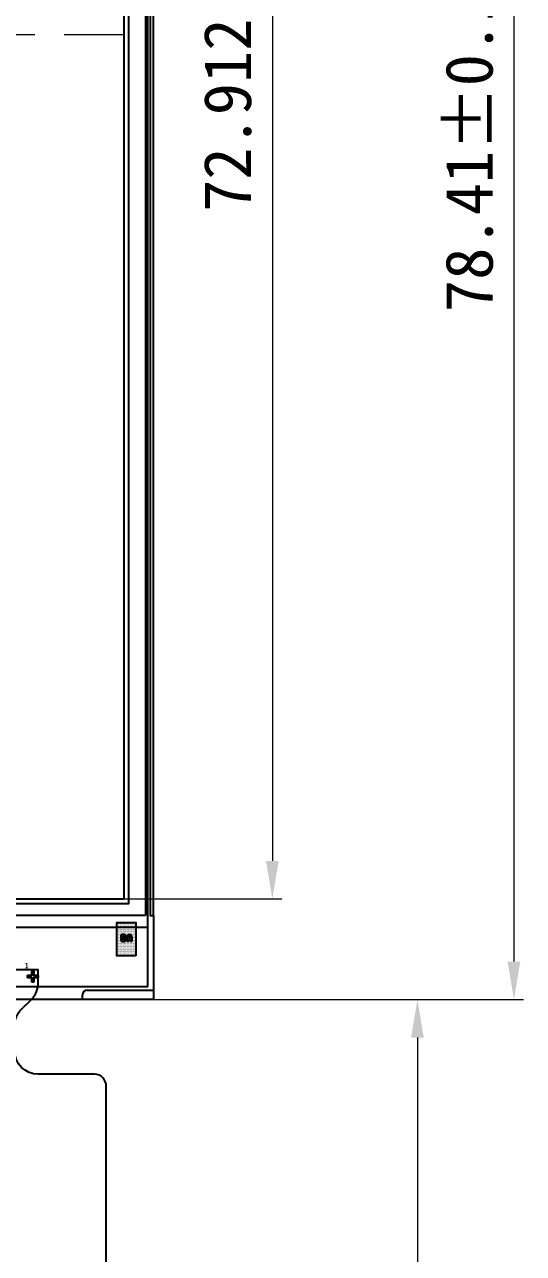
# Model space of a CAD drawing. Header units: millimetres. Extents: x -1946 to -1567, y 579 to 849.
# Drawn here: x -1825.1 to -1804, y 685.8 to 737.6 of the extents above; entities that cross this region are included whole.
import ezdxf

# ---------------------------------------------------------------- set-up
doc = ezdxf.new("R2010")
doc.units = ezdxf.units.MM
doc.header["$LTSCALE"] = 16.335
doc.header["$PDMODE"] = 3
doc.header["$PDSIZE"] = 0.3125
doc.linetypes.add('CENTER', pattern=[0.6, 0.375, -0.075, 0.075, -0.075])
doc.layers.get('0').update_dxf_attribs({"linetype": 'CONTINUOUS'})
doc.layers.get('Defpoints').update_dxf_attribs({"linetype": 'CONTINUOUS'})
for name, color, linetype in [('2ITO.drawing', 5, 'CONTINUOUS'), ('CF_line.drawing', 3, 'CONTINUOUS'), ('COVER', 152, 'CONTINUOUS'), ('GATE.drawing', 3, 'CONTINUOUS'), ('TFT_line.drawing', 2, 'CONTINUOUS'), ('胶框', 7, 'CONTINUOUS'), ('铁框', 142, 'CONTINUOUS')]:
    doc.layers.add(name, color=color, linetype=linetype)
doc.layers.add('center', color=1, linetype='CENTER', lineweight=9)
doc.styles.add('C-E02$0$RT', font='ROMANT.SHX')
doc.styles.add('宋体', font='SimSun.ttf')
doc.styles.add('宝明', font='simhei.ttf')
doc.dimstyles.new('STANDARD 03$0', dxfattribs={"dimscale": 0, "dimtxt": 1.5, "dimasz": 1.3, "dimexe": 0.8, "dimexo": 0.5, "dimgap": 0.5, "dimtad": 1, "dimzin": 0, "dimdsep": 46, "dimtxsty": 'C-E02$0$RT', "dimcen": 1, "dimclrd": 3, "dimclre": 3, "dimclrt": 3, "dimadec": 0, "dimazin": 0, "dimtfac": 1, "dimtmove": 0, "dimatfit": 3, "dimfxl": 1, "dimtolj": 1, "dimtzin": 0, "dimlwd": -1, "dimarcsym": 0})

# ---------------------------------------------------------------- blocks, each defined once
blk = doc.blocks.new('*D16')
at = {"color": 3, "lineweight": 9, "transparency": 16777216}
for p, q in [((-1842.598, 773.623), (-1814.207, 773.623)), ((-1814.607, 772.023), (-1814.607, 702.311)), ((-1842.598, 700.711), (-1814.207, 700.711))]:
    blk.add_line(p, q, dxfattribs=at)
at = {"color": 3, "transparency": 16777216}
for points in [[(-1814.874, 772.023), (-1814.341, 772.023), (-1814.607, 773.623)], [(-1814.874, 702.311), (-1814.341, 702.311), (-1814.607, 700.711)]]:
    blk.add_solid(points, dxfattribs=at)
at = {"layer": 'Defpoints', "color": 0, "transparency": 16777216}
for p in [(-1842.997, 773.623), (-1842.997, 700.711), (-1814.607, 700.711)]:
    blk.add_point(p, dxfattribs=at)
at = {"color": 3, "transparency": 16777216, "insert": (-1816.237, 737.167), "char_height": 2, "attachment_point": 5, "rotation": 90, "style": '宝明'}
blk.add_mtext('\\A1;72.912(A.A)', dxfattribs=at)
blk = doc.blocks.new('*D13')
at = {"layer": 'COVER', "color": 3, "linetype": 'Continuous', "lineweight": 9, "transparency": 16777216}
for p, q in [((-1835.448, 774.873), (-1804.015, 774.873)), ((-1804.415, 773.273), (-1804.415, 698.061)), ((-1835.448, 696.461), (-1804.015, 696.461))]:
    blk.add_line(p, q, dxfattribs=at)
at = {"layer": 'COVER', "color": 3, "linetype": 'Continuous', "transparency": 16777216}
for points in [[(-1804.682, 773.273), (-1804.148, 773.273), (-1804.415, 774.873)], [(-1804.682, 698.061), (-1804.148, 698.061), (-1804.415, 696.461)]]:
    blk.add_solid(points, dxfattribs=at)
at = {"layer": 'Defpoints', "color": 0, "linetype": 'Continuous', "transparency": 16777216}
for p in [(-1835.848, 774.873), (-1835.848, 696.461), (-1804.415, 696.461)]:
    blk.add_point(p, dxfattribs=at)
at = {"layer": 'COVER', "color": 3, "linetype": 'Continuous', "lineweight": 0, "transparency": 16777216, "insert": (-1806.045, 735.667), "char_height": 2, "attachment_point": 5, "rotation": 90, "style": '宝明'}
blk.add_mtext('\\A1;78.41%%P0.15(BL)', dxfattribs=at)
blk = doc.blocks.new('*D17')
at = {"layer": 'COVER', "color": 3, "linetype": 'Continuous', "lineweight": 9, "transparency": 16777216}
for p, q in [((-1843.848, 696.461), (-1808.087, 696.461)), ((-1808.487, 694.861), (-1808.487, 662.411)), ((-1837.581, 660.811), (-1808.087, 660.811))]:
    blk.add_line(p, q, dxfattribs=at)
at = {"layer": 'COVER', "color": 3, "linetype": 'Continuous', "transparency": 16777216}
for points in [[(-1808.754, 694.861), (-1808.22, 694.861), (-1808.487, 696.461)], [(-1808.754, 662.411), (-1808.22, 662.411), (-1808.487, 660.811)]]:
    blk.add_solid(points, dxfattribs=at)
at = {"layer": 'Defpoints', "color": 0, "linetype": 'Continuous', "transparency": 16777216}
for p in [(-1844.247, 696.461), (-1837.98, 660.811), (-1808.487, 660.811)]:
    blk.add_point(p, dxfattribs=at)
at = {"layer": 'COVER', "color": 3, "linetype": 'Continuous', "lineweight": 0, "transparency": 16777216, "insert": (-1809.937, 678.636), "char_height": 2, "attachment_point": 5, "rotation": 90, "style": '宝明'}
blk.add_mtext('\\A1;35.65%%P0.5', dxfattribs=at)
blk = doc.blocks.new('ag_dot')
at = {"linetype": 'Continuous'}
h = blk.add_hatch(dxfattribs=at)
h.set_pattern_fill('DOTS', color=4, scale=0.5)
h.set_pattern_definition([(0, (0, 0), (0.015625, 0.03125), [0, -0.03125])])
h.paths.add_polyline_path([(0, 0.04621), (0.8, 0.04621), (0.8, 1.44621), (0, 1.44621)])
at = {"color": 4, "linetype": 'Continuous'}
for p, q in [((0.21, 0.94621), (0.17, 0.81371)), ((0.17, 0.81371), (0.17, 0.64621)), ((0.17, 0.64621), (0.23, 0.64621)), ((0.33, 0.94621), (0.21, 0.94621)), ((0.23, 0.64621), (0.23, 0.73871)), ((0.23, 0.73871), (0.31, 0.73871)), ((0.2315, 0.79871), (0.2575, 0.88621)), ((0.3085, 0.79871), (0.2315, 0.79871)), ((0.2575, 0.88621), (0.2825, 0.88621)), ((0.2825, 0.88621), (0.3085, 0.79871)), ((0.31, 0.73871), (0.31, 0.64621)), ((0.31, 0.64621), (0.37, 0.64621)), ((0.37, 0.81371), (0.33, 0.94621)), ((0.37, 0.64621), (0.37, 0.81371)), ((0.43, 0.90821), (0.468, 0.94621)), ((0.43, 0.68421), (0.43, 0.90821)), ((0.468, 0.64621), (0.43, 0.68421)), ((0.468, 0.94621), (0.592, 0.94621)), ((0.592, 0.64621), (0.468, 0.64621)), ((0.492, 0.88621), (0.49, 0.88421)), ((0.49, 0.88421), (0.49, 0.70821)), ((0.49, 0.70821), (0.492, 0.70621)), ((0.568, 0.88621), (0.492, 0.88621)), ((0.492, 0.70621), (0.568, 0.70621)), ((0.53, 0.75621), (0.53, 0.81621)), ((0.53, 0.81621), (0.63, 0.81621)), ((0.57, 0.75621), (0.53, 0.75621)), ((0.57, 0.88421), (0.568, 0.88621)), ((0.568, 0.70621), (0.57, 0.70821)), ((0.57, 0.84621), (0.57, 0.88421)), ((0.63, 0.84621), (0.57, 0.84621)), ((0.57, 0.70821), (0.57, 0.75621)), ((0.592, 0.94621), (0.63, 0.90821)), ((0.63, 0.68421), (0.592, 0.64621)), ((0.63, 0.90821), (0.63, 0.84621)), ((0.63, 0.81621), (0.63, 0.68421))]:
    blk.add_line(p, q, dxfattribs=at)
at = {"layer": '2ITO.drawing', "color": 4}
blk.add_lwpolyline([(0, 0.04621), (0.8, 0.04621), (0.8, 1.44621), (0, 1.44621), (0, 0.04621)], close=True, dxfattribs=at)
at = {"layer": 'GATE.drawing', "color": 4}
blk.add_lwpolyline([(0.2825, 0.88621), (0.2575, 0.88621), (0.2315, 0.79871), (0.3085, 0.79871), (0.2825, 0.88621)], close=True, dxfattribs=at)

msp = doc.modelspace()

# ---------------------------------------------------------------- linework, layer by layer
at = {"color": 1}
for p, q in [((-1819.86339, 697.01051), (-1819.86339, 774.62251)), ((-1843.99739, 699.51051), (-1819.86339, 699.51051)), ((-1843.99739, 697.01051), (-1819.86339, 697.01051))]:
    msp.add_line(p, q, dxfattribs=at)
for points in [[(-1819.96339, 700.01051), (-1843.89739, 700.01051), (-1843.89739, 774.52251), (-1819.96339, 774.52251)], [(-1820.86339, 700.71051), (-1820.86339, 773.62251), (-1842.99739, 773.62251), (-1842.99739, 700.71051)], [(-1824.66289, 697.21051), (-1824.66289, 697.39301), (-1824.48039, 697.39301), (-1824.48039, 697.47801), (-1824.66289, 697.47801), (-1824.66289, 697.66051), (-1824.74789, 697.66051), (-1824.74789, 697.47801), (-1824.93039, 697.47801), (-1824.93039, 697.39301), (-1824.74789, 697.39301), (-1824.74789, 697.21051)]]:
    msp.add_lwpolyline(points, close=True, dxfattribs=at)
at = {"color": 30, "linetype": 'Continuous'}
msp.add_lwpolyline([(-1821.61339, 678.31051), (-1821.61339, 692.81051, 0.41421356), (-1822.11339, 693.31051), (-1824.48039, 693.31051, -0.41421356), (-1825.48039, 694.31051), (-1825.48039, 695.34629, -0.19891237), (-1825.18749, 696.0534), (-1824.77328, 696.46761, 0.19891237), (-1824.48039, 697.17472), (-1824.48039, 697.71051), (-1839.38039, 697.71051), (-1839.38039, 697.17472, 0.19891237), (-1839.08749, 696.46761), (-1838.67328, 696.0534, -0.19891237), (-1838.38039, 695.34629), (-1838.38039, 694.31051, -0.41421356), (-1839.38039, 693.31051), (-1841.74739, 693.31051, 0.41421356), (-1842.24739, 692.81051), (-1842.24739, 678.31051, 0.41421356)], format="xyb", dxfattribs=at)
at = {"color": 6, "linetype": 'Continuous'}
msp.add_lwpolyline([(-1824.74789, 697.66051), (-1824.66289, 697.66051), (-1824.66289, 697.47801), (-1824.48039, 697.47801), (-1824.48039, 697.39301), (-1824.66289, 697.39301), (-1824.66289, 697.21051), (-1824.74789, 697.21051), (-1824.74789, 697.39301), (-1824.93039, 697.39301), (-1824.93039, 697.47801), (-1824.74789, 697.47801)], close=True, dxfattribs=at)
at = {"layer": 'center', "color": 1, "linetype": 'CENTER'}
msp.add_line((-1842.99739, 737.16651), (-1820.86339, 737.16651), dxfattribs=at)
at = {"layer": 'CF_line.drawing', "color": 5}
msp.add_line((-1819.86339, 699.51051), (-1819.86339, 774.62251), dxfattribs=at)
at = {"layer": 'COVER', "linetype": 'Continuous'}
msp.add_lwpolyline([(-1843.19739, 700.51051), (-1820.66339, 700.51051), (-1820.66339, 773.82251), (-1843.19739, 773.82251)], close=True, dxfattribs=at)
at = {"layer": 'TFT_line.drawing', "color": 3}
for p, q in [((-1824.93039, 697.47801), (-1824.74789, 697.47801)), ((-1824.93039, 697.39301), (-1824.93039, 697.47801)), ((-1824.93039, 697.47801), (-1824.93039, 697.47801)), ((-1824.74789, 697.39301), (-1824.93039, 697.39301)), ((-1824.74789, 697.47801), (-1824.74789, 697.66051)), ((-1824.74789, 697.66051), (-1824.66289, 697.66051)), ((-1824.74789, 697.21051), (-1824.74789, 697.39301)), ((-1824.66289, 697.21051), (-1824.74789, 697.21051)), ((-1824.66289, 697.66051), (-1824.66289, 697.47801)), ((-1824.66289, 697.47801), (-1824.48039, 697.47801)), ((-1824.48039, 697.39301), (-1824.66289, 697.39301)), ((-1824.66289, 697.39301), (-1824.66289, 697.21051)), ((-1824.48039, 697.47801), (-1824.48039, 697.39301))]:
    msp.add_line(p, q, dxfattribs=at)
at = {"layer": '胶框'}
for p, q in [((-1822.41339, 696.86051), (-1819.61339, 696.86051)), ((-1822.61339, 696.46051), (-1822.61339, 696.66051))]:
    msp.add_line(p, q, dxfattribs=at)
msp.add_lwpolyline([(-1819.61339, 700.01051), (-1819.61339, 696.46051), (-1844.24739, 696.46051), (-1844.24739, 700.01051)], dxfattribs=at)
msp.add_arc((-1822.41339, 696.66051), 0.2, 90, 180, dxfattribs=at)
at = {"layer": '铁框'}
msp.add_lwpolyline([(-1819.61339, 774.87251), (-1819.76339, 774.87251), (-1819.76339, 700.01051), (-1819.61339, 700.01051)], close=True, dxfattribs=at)

# ---------------------------------------------------------------- block references
at = {"extrusion": (0, 0, -1), "zscale": -1}
msp.add_blockref('ag_dot', (1820.36339, 698.2643), dxfattribs=at)

# ---------------------------------------------------------------- texts
at = {"color": 4, "style": '宋体'}
msp.add_text('1', height=0.225, dxfattribs=at).set_placement((-1825.05686, 697.78459))

# ---------------------------------------------------------------- dimensions: what is measured, and where the dimension line sits
dim = msp.add_linear_dim(base=(-1814.6072, 700.71051), p1=(-1842.99739, 773.62251), p2=(-1842.99739, 700.71051), angle=90, text='<>(A.A)', dimstyle='STANDARD 03$0', override={"dimscale": 1, "dimtxt": 2, "dimasz": 1.6, "dimexe": 0.3998, "dimexo": 0.3998, "dimgap": 0.3998, "dimdec": 3, "dimtxsty": '宝明', "dimcen": 2, "dimfxl": 0.8, "dimlwd": 9, "dimlwe": 9})
dim.commit()
dim.dimension.update_dxf_attribs({"geometry": '*D16', "text_midpoint": (-1816.23733, 737.16651)})
at = {"layer": 'COVER', "linetype": 'Continuous', "lineweight": 0}
dim = msp.add_linear_dim(base=(-1804.41502, 696.46051), p1=(-1835.84759, 774.87251), p2=(-1835.84759, 696.46051), angle=90, text='<>%%P0.15(BL)', dimstyle='STANDARD 03$0', override={"dimscale": 1, "dimtxt": 2, "dimasz": 1.6, "dimexe": 0.3998, "dimexo": 0.3998, "dimgap": 0.3998, "dimtxsty": '宝明', "dimcen": 2, "dimfxl": 0.8, "dimlwd": 9, "dimlwe": 9}, dxfattribs=at)
dim.commit()
dim.dimension.update_dxf_attribs({"geometry": '*D13', "text_midpoint": (-1806.04516, 735.66651)})
dim = msp.add_linear_dim(base=(-1808.48687, 660.81051), p1=(-1844.24739, 696.46051), p2=(-1837.98039, 660.81051), angle=90, text='<>%%P0.5', dimstyle='STANDARD 03$0', override={"dimscale": 1, "dimtxt": 2, "dimasz": 1.6, "dimexe": 0.3998, "dimexo": 0.3998, "dimgap": 0.3998, "dimtxsty": '宝明', "dimcen": 2, "dimfxl": 0.8, "dimlwd": 9, "dimlwe": 9}, dxfattribs=at)
dim.commit()
dim.dimension.update_dxf_attribs({"geometry": '*D17', "text_midpoint": (-1808.48687, 678.63551), "dimtype": 160})

doc.saveas('drawing.dxf')
